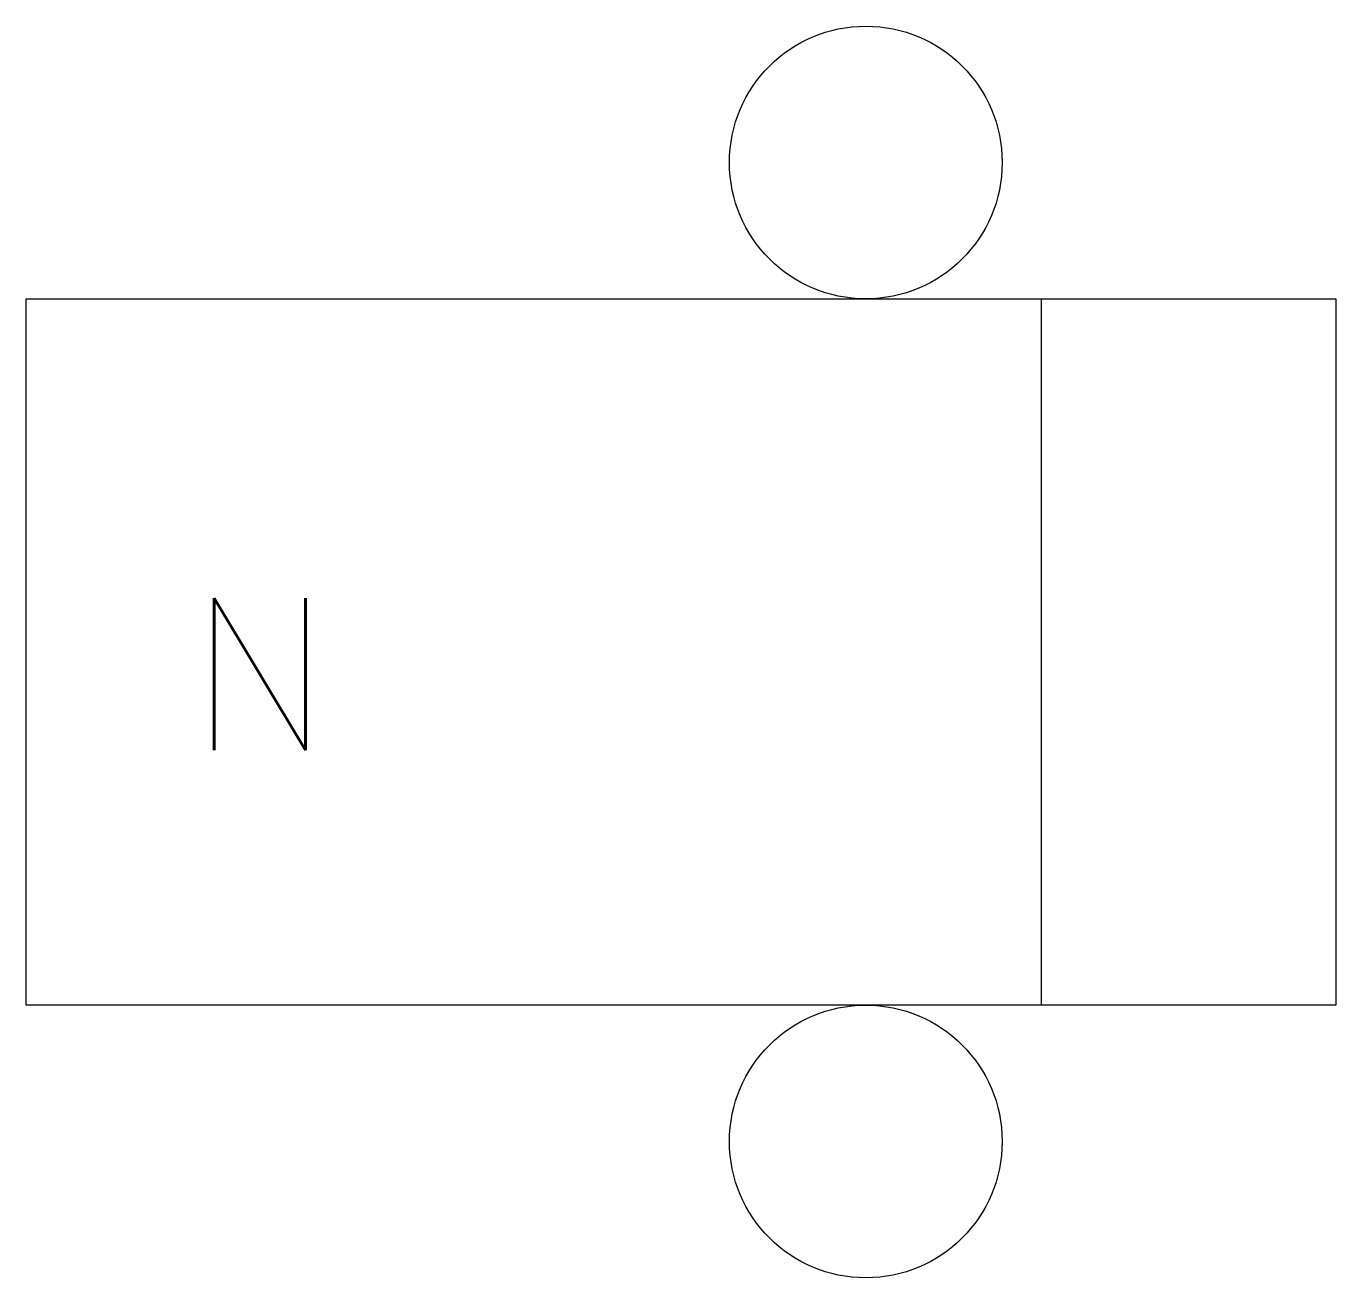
# Model space of a CAD drawing. Extents: x -5.8 to 6.2, y -6.1 to 5.4.
import ezdxf

# ---------------------------------------------------------------- set-up
doc = ezdxf.new("R2010")
doc.units = 0
doc.header["$MEASUREMENT"] = 0
doc.layers.add('MINITRU', color=1, linetype='CONTINUOUS')
doc.styles.add('ROMANS', font='ROMANS.SHX')

msp = doc.modelspace()

# ---------------------------------------------------------------- linework, layer by layer
at = {"layer": 'MINITRU'}
for p, q in [((-5.84546, -3.61806), (-5.84546, 2.87962)), ((-5.84546, 2.87962), (6.20168, 2.87962)), ((3.4952, -3.61806), (3.4952, 2.87962)), ((6.20168, 2.87962), (6.20168, -3.61806)), ((6.20168, -3.61806), (-5.84546, -3.61806))]:
    msp.add_line(p, q, dxfattribs=at)
for centre in [(1.87806, 4.13304), (1.87806, -4.87148)]:
    msp.add_circle(centre, 1.25412, dxfattribs=at)

# ---------------------------------------------------------------- texts
at = {"layer": 'MINITRU', "style": 'ROMANS'}
msp.add_attdef('N', (-4.3567, -1.27306), '', height=1.4, dxfattribs=at)

doc.saveas('drawing.dxf')
